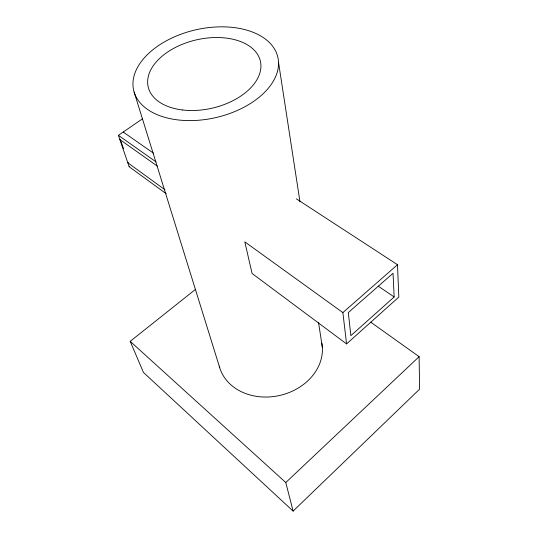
<?xml version="1.0" encoding="UTF-8"?>
<svg xmlns="http://www.w3.org/2000/svg" width="538" height="538" viewBox="0 0 538 538"><rect width="100%" height="100%" fill="white"/><g stroke="black" fill="none" stroke-linecap="round" stroke-linejoin="round"><path stroke-width="0.81" d="M195.671 289.256L130.189 341.327L143.444 372.417L293.109 511.1L419.6 389.169L419.115 356.667L370.628 322.107M293.109 511.1L285.786 482.525L419.115 356.667M394.152 296.956L350.87 335.658L348.308 312.578L393.036 273.25L394.152 296.956L378.221 286.142M346.58 343.916L342.874 312.598L244.803 241.858L252.087 273.492L346.58 343.916L398.826 297.063L397.501 264.709L296.371 198.845M342.874 312.598L397.501 264.709M142.496 118.837L118.4 135.334L129.154 166.706L129.564 166.417M128.212 162.469L127.802 162.758L164.951 189.759M120.27 139.241L119.839 139.53L157.311 166.087M123.215 132.039L153.364 153.101M118.4 135.334L156 161.857M129.154 166.706L166.181 193.727M130.189 341.327L285.786 482.525M121.07 141.581L123.478 148.616M134.13 92.059L219.712 367.696M278.509 62.26A73.962 45.017 -12.9 0 1 171.01 118.831A73.962 45.017 -12.9 0 1 167.701 40.101A73.962 45.017 -12.9 0 1 278.509 62.26L299.969 201.777M318.489 322.201L322.323 347.118M321.811 343.116A52.563 43.02 -13.1 0 1 279.565 395.497A52.563 43.02 -13.1 0 1 219.282 366.156M182.611 109.987A57.553 35.051 -12.9 0 0 260.426 61.393A57.553 35.051 -12.9 0 0 169.779 50.646A57.553 35.051 -12.9 0 0 182.611 109.987"/></g></svg>
